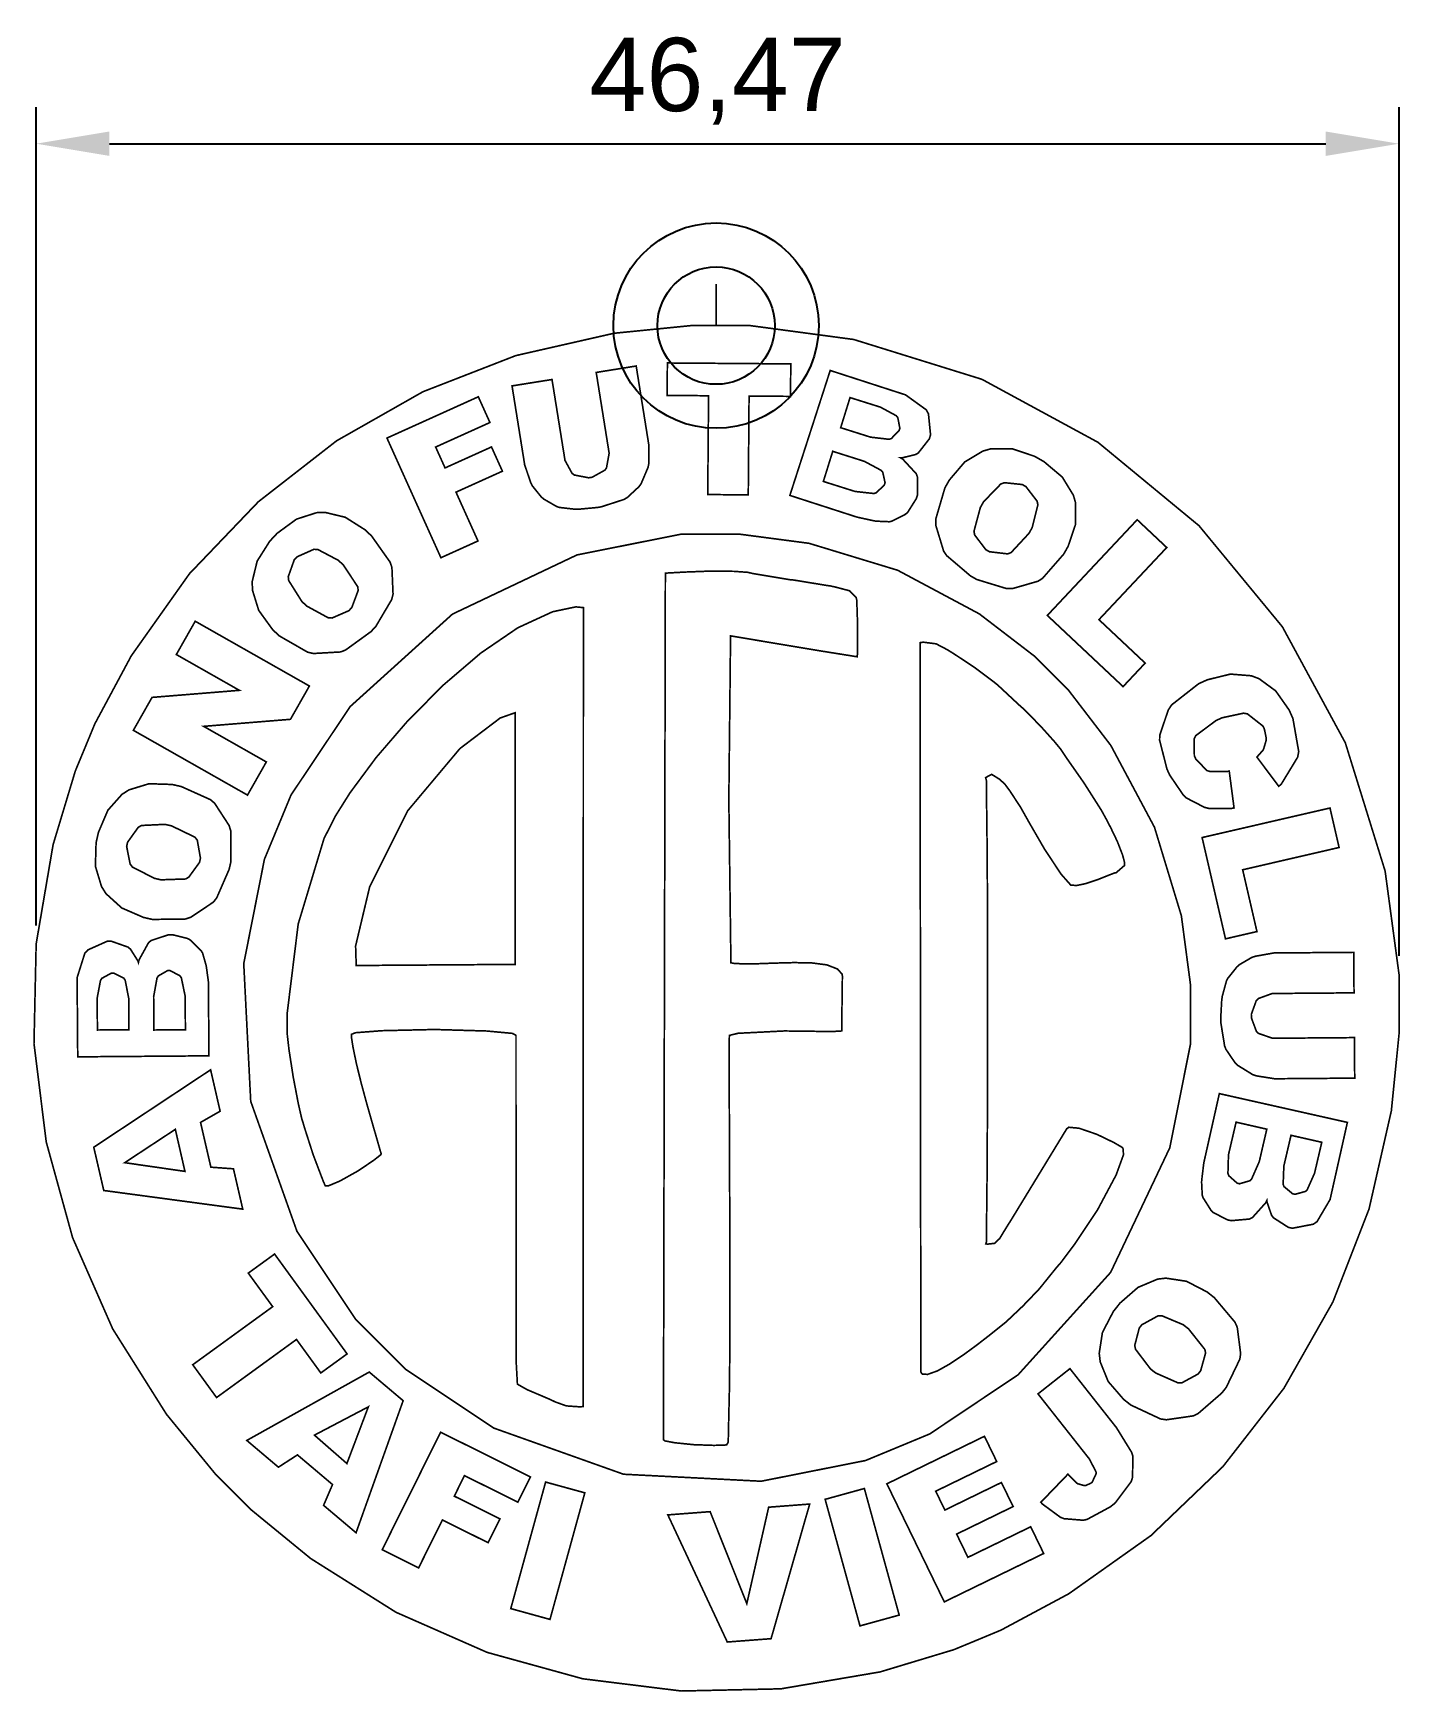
# Model space of a CAD drawing. Header units: millimetres. Extents: x -42 to 148, y -18 to 39.
# Drawn here: x 101.9 to 148.5, y -18 to 38.5 of the extents above; entities outside this region: 1.
import ezdxf

# ---------------------------------------------------------------- set-up
doc = ezdxf.new("R2010")
doc.units = ezdxf.units.MM
doc.styles.get("Standard").update_dxf_attribs({"font": 'arial.ttf'})
doc.dimstyles.new('ISO-25', dxfattribs={"dimtxt": 2.5, "dimasz": 2.5, "dimexe": 1.25, "dimexo": 0.625, "dimtad": 1, "dimtxsty": 'Standard', "dimcen": 2.5, "dimadec": 0, "dimazin": 0, "dimtfac": 1, "dimtmove": 0, "dimatfit": 3, "dimfxl": 1, "dimarcsym": 0})

# ---------------------------------------------------------------- blocks, each defined once
blk = doc.blocks.new('*D4')
at = {"color": 0, "lineweight": -2, "transparency": 16777216}
for p, q in [((102.001, 8.12), (102.001, 36.02)), ((148.471, 7.082), (148.471, 36.02)), ((104.501, 34.77), (145.971, 34.77))]:
    blk.add_line(p, q, dxfattribs=at)
at = {"color": 0, "transparency": 16777216}
for points in [[(104.501, 35.186), (104.501, 34.353), (102.001, 34.77)], [(145.971, 35.186), (145.971, 34.353), (148.471, 34.77)]]:
    blk.add_solid(points, dxfattribs=at)
at = {"layer": 'Defpoints', "color": 0, "transparency": 16777216}
for p in [(148.471, 34.77), (102.001, 7.495), (148.471, 6.457)]:
    blk.add_point(p, dxfattribs=at)
at = {"color": 0, "transparency": 16777216, "insert": (125.236, 36.897), "char_height": 2.5, "attachment_point": 5}
blk.add_mtext('46,47', dxfattribs=at)
blk = doc.blocks.new('*D2')
at = {"color": 0, "lineweight": -2, "transparency": 16777216}
for p, q in [((-42.083, 8.12), (-42.083, 36.02)), ((4.387, 7.082), (4.387, 36.02)), ((-39.583, 34.77), (1.887, 34.77))]:
    blk.add_line(p, q, dxfattribs=at)
at = {"color": 0, "transparency": 16777216}
for points in [[(-39.583, 35.186), (-39.583, 34.353), (-42.083, 34.77)], [(1.887, 35.186), (1.887, 34.353), (4.387, 34.77)]]:
    blk.add_solid(points, dxfattribs=at)
at = {"layer": 'Defpoints', "color": 0, "transparency": 16777216}
for p in [(4.387, 34.77), (-42.083, 7.495), (4.387, 6.457)]:
    blk.add_point(p, dxfattribs=at)
at = {"color": 0, "transparency": 16777216, "insert": (-18.848, 36.897), "char_height": 2.5, "attachment_point": 5}
blk.add_mtext('46,47', dxfattribs=at)

msp = doc.modelspace()

# ---------------------------------------------------------------- linework, layer by layer
at = {"color": 0}
msp.add_lwpolyline([(125.185, 28.568, 0.0562, 0.0562, 0), (125.185, 29.987, 0.0562, 0.0562, 0)], format="xyseb", dxfattribs=at)
for points in [[(125.185, 28.568, 0.0562, 0.0562, 0), (126.358, 28.568, 0.0562, 0.0562, 0), (129.878, 28.096, 0.0562, 0.0562, 0), (134.248, 26.739, 0.0562, 0.0562, 0), (138.203, 24.593, 0.0562, 0.0562, 0), (141.65, 21.749, 0.0562, 0.0562, 0), (144.494, 18.302, 0.0562, 0.0562, 0), (146.64, 14.347, 0.0562, 0.0562, 0), (147.997, 9.977, 0.0562, 0.0562, 0), (148.471, 6.457, 0.0562, 0.0562, 0), (148.471, 5.283, 0.0562, 0.0562, 0), (148.471, 4.413, 0.0562, 0.0562, 0), (148.209, 1.802, 0.0562, 0.0562, 0), (147.448, -1.545, 0.0562, 0.0562, 0), (146.216, -4.712, 0.0562, 0.0562, 0), (144.546, -7.654, 0.0562, 0.0562, 0), (142.467, -10.323, 0.0562, 0.0562, 0), (140.013, -12.674, 0.0562, 0.0562, 0), (137.212, -14.658, 0.0562, 0.0562, 0), (134.899, -15.898, 0.0562, 0.0562, 0), (134.096, -16.232, 0.0562, 0.0562, 0), (133.292, -16.564, 0.0562, 0.0562, 0), (130.78, -17.322, 0.0562, 0.0562, 0), (127.396, -17.899, 0.0562, 0.0562, 0), (123.998, -17.973, 0.0562, 0.0562, 0), (120.641, -17.557, 0.0562, 0.0562, 0), (117.379, -16.657, 0.0562, 0.0562, 0), (114.269, -15.289, 0.0562, 0.0562, 0), (111.364, -13.459, 0.0562, 0.0562, 0), (109.334, -11.798, 0.0562, 0.0562, 0), (108.719, -11.183, 0.0562, 0.0562, 0), (108.104, -10.567, 0.0562, 0.0562, 0), (106.442, -8.537, 0.0562, 0.0562, 0), (104.612, -5.632, 0.0562, 0.0562, 0), (103.244, -2.522, 0.0562, 0.0562, 0), (102.345, 0.74, 0.0562, 0.0562, 0), (101.927, 4.097, 0.0562, 0.0562, 0), (102.001, 7.495, 0.0562, 0.0562, 0), (102.579, 10.879, 0.0562, 0.0562, 0), (103.337, 13.391, 0.0562, 0.0562, 0), (103.671, 14.194, 0.0562, 0.0562, 0), (104.003, 14.998, 0.0562, 0.0562, 0), (105.243, 17.311, 0.0562, 0.0562, 0), (107.227, 20.111, 0.0562, 0.0562, 0), (109.578, 22.566, 0.0562, 0.0562, 0), (112.247, 24.644, 0.0562, 0.0562, 0), (115.189, 26.315, 0.0562, 0.0562, 0), (118.356, 27.547, 0.0562, 0.0562, 0), (121.704, 28.308, 0.0562, 0.0562, 0), (124.314, 28.568, 0.0562, 0.0562, 0), (125.185, 28.568, 0.0562, 0.0562, 0)], [(121.097, 26.973, 0.0562, 0.0562, 0), (122.46, 27.192, 0.0562, 0.0562, 0), (122.882, 24.559, 0.0562, 0.0562, 0), (122.891, 24.494, 0.0562, 0.0562, 0), (122.889, 23.862, 0.0562, 0.0562, 0), (122.878, 23.801, 0.0562, 0.0562, 0), (122.866, 23.74, 0.0562, 0.0562, 0), (122.629, 23.182, 0.0562, 0.0562, 0), (122.593, 23.131, 0.0562, 0.0562, 0), (122.557, 23.081, 0.0562, 0.0562, 0), (122.15, 22.703, 0.0562, 0.0562, 0), (122.105, 22.678, 0.0562, 0.0562, 0), (122.042, 22.642, 0.0562, 0.0562, 0), (121.265, 22.391, 0.0562, 0.0562, 0), (121.173, 22.376, 0.0562, 0.0562, 0), (121.119, 22.368, 0.0562, 0.0562, 0), (120.526, 22.313, 0.0562, 0.0562, 0), (120.462, 22.31, 0.0562, 0.0562, 0), (120.397, 22.307, 0.0562, 0.0562, 0), (119.842, 22.371, 0.0562, 0.0562, 0), (119.796, 22.386, 0.0562, 0.0562, 0), (119.749, 22.402, 0.0562, 0.0562, 0), (119.308, 22.657, 0.0562, 0.0562, 0), (119.267, 22.693, 0.0562, 0.0562, 0), (119.225, 22.728, 0.0562, 0.0562, 0), (118.913, 23.114, 0.0562, 0.0562, 0), (118.895, 23.155, 0.0562, 0.0562, 0), (118.862, 23.223, 0.0562, 0.0562, 0), (118.657, 23.826, 0.0562, 0.0562, 0), (118.649, 23.881, 0.0562, 0.0562, 0), (118.227, 26.514, 0.0562, 0.0562, 0), (119.59, 26.732, 0.0562, 0.0562, 0), (120.023, 24.037, 0.0562, 0.0562, 0), (120.032, 23.977, 0.0562, 0.0562, 0), (120.273, 23.534, 0.0562, 0.0562, 0), (120.312, 23.505, 0.0562, 0.0562, 0), (120.35, 23.476, 0.0562, 0.0562, 0), (120.841, 23.382, 0.0562, 0.0562, 0), (120.9, 23.391, 0.0562, 0.0562, 0), (120.959, 23.401, 0.0562, 0.0562, 0), (121.391, 23.641, 0.0562, 0.0562, 0), (121.42, 23.678, 0.0562, 0.0562, 0), (121.447, 23.718, 0.0562, 0.0562, 0), (121.538, 24.217, 0.0562, 0.0562, 0), (121.529, 24.278, 0.0562, 0.0562, 0), (121.097, 26.973, 0.0562, 0.0562, 0)], [(123.524, 27.296, 0.0562, 0.0562, 0), (127.731, 27.264, 0.0562, 0.0562, 0), (127.722, 26.157, 0.0562, 0.0562, 0), (126.309, 26.167, 0.0562, 0.0562, 0), (126.282, 22.8, 0.0562, 0.0562, 0), (124.9, 22.81, 0.0562, 0.0562, 0), (124.928, 26.178, 0.0562, 0.0562, 0), (123.515, 26.191, 0.0562, 0.0562, 0), (123.524, 27.296, 0.0562, 0.0562, 0)], [(129.076, 27.04, 0.0562, 0.0562, 0), (131.541, 26.242, 0.0562, 0.0562, 0), (131.643, 26.21, 0.0562, 0.0562, 0), (132.348, 25.701, 0.0562, 0.0562, 0), (132.387, 25.632, 0.0562, 0.0562, 0), (132.425, 25.564, 0.0562, 0.0562, 0), (132.497, 24.845, 0.0562, 0.0562, 0), (132.474, 24.769, 0.0562, 0.0562, 0), (132.454, 24.707, 0.0562, 0.0562, 0), (132.082, 24.231, 0.0562, 0.0562, 0), (132.029, 24.198, 0.0562, 0.0562, 0), (131.992, 24.176, 0.0562, 0.0562, 0), (131.533, 24.063, 0.0562, 0.0562, 0), (131.477, 24.061, 0.0562, 0.0562, 0), (131.548, 24.019, 0.0562, 0.0562, 0), (132.009, 23.521, 0.0562, 0.0562, 0), (132.031, 23.464, 0.0562, 0.0562, 0), (132.051, 23.409, 0.0562, 0.0562, 0), (132.049, 22.788, 0.0562, 0.0562, 0), (132.028, 22.72, 0.0562, 0.0562, 0), (132.009, 22.666, 0.0562, 0.0562, 0), (131.721, 22.21, 0.0562, 0.0562, 0), (131.682, 22.173, 0.0562, 0.0562, 0), (131.641, 22.138, 0.0562, 0.0562, 0), (131.178, 21.903, 0.0562, 0.0562, 0), (131.126, 21.891, 0.0562, 0.0562, 0), (131.092, 21.884, 0.0562, 0.0562, 0), (130.638, 21.903, 0.0562, 0.0562, 0), (130.581, 21.914, 0.0562, 0.0562, 0), (130.503, 21.929, 0.0562, 0.0562, 0), (129.995, 22.04, 0.0562, 0.0562, 0), (129.972, 22.047, 0.0562, 0.0562, 0), (127.7, 22.781, 0.0562, 0.0562, 0), (129.076, 27.04, 0.0562, 0.0562, 0)], [(113.962, 24.736, 0.0562, 0.0562, 0), (117.077, 26.143, 0.0562, 0.0562, 0), (117.473, 25.266, 0.0562, 0.0562, 0), (115.622, 24.43, 0.0562, 0.0562, 0), (115.943, 23.718, 0.0562, 0.0562, 0), (117.526, 24.433, 0.0562, 0.0562, 0), (117.899, 23.607, 0.0562, 0.0562, 0), (116.316, 22.892, 0.0562, 0.0562, 0), (117.066, 21.228, 0.0562, 0.0562, 0), (115.802, 20.657, 0.0562, 0.0562, 0), (113.962, 24.736, 0.0562, 0.0562, 0)], [(129.433, 25.089, 0.0562, 0.0562, 0), (130.373, 24.792, 0.0562, 0.0562, 0), (130.457, 24.766, 0.0562, 0.0562, 0), (131.079, 24.694, 0.0562, 0.0562, 0), (131.119, 24.706, 0.0562, 0.0562, 0), (131.158, 24.718, 0.0562, 0.0562, 0), (131.424, 24.99, 0.0562, 0.0562, 0), (131.438, 25.032, 0.0562, 0.0562, 0), (131.45, 25.072, 0.0562, 0.0562, 0), (131.381, 25.432, 0.0562, 0.0562, 0), (131.355, 25.464, 0.0562, 0.0562, 0), (131.328, 25.498, 0.0562, 0.0562, 0), (130.79, 25.789, 0.0562, 0.0562, 0), (130.708, 25.815, 0.0562, 0.0562, 0), (129.752, 26.116, 0.0562, 0.0562, 0), (129.433, 25.089, 0.0562, 0.0562, 0)], [(128.842, 23.257, 0.0562, 0.0562, 0), (129.844, 22.941, 0.0562, 0.0562, 0), (129.928, 22.915, 0.0562, 0.0562, 0), (130.563, 22.846, 0.0562, 0.0562, 0), (130.606, 22.858, 0.0562, 0.0562, 0), (130.648, 22.872, 0.0562, 0.0562, 0), (130.921, 23.137, 0.0562, 0.0562, 0), (130.935, 23.177, 0.0562, 0.0562, 0), (130.946, 23.215, 0.0562, 0.0562, 0), (130.868, 23.57, 0.0562, 0.0562, 0), (130.841, 23.603, 0.0562, 0.0562, 0), (130.813, 23.636, 0.0562, 0.0562, 0), (130.246, 23.94, 0.0562, 0.0562, 0), (130.16, 23.968, 0.0562, 0.0562, 0), (129.162, 24.284, 0.0562, 0.0562, 0), (128.842, 23.257, 0.0562, 0.0562, 0)], [(133.05, 23.15, 0.0562, 0.0562, 0), (133.14, 23.308, 0.0562, 0.0562, 0), (133.664, 23.923, 0.0562, 0.0562, 0), (134.283, 24.294, 0.0562, 0.0562, 0), (134.423, 24.332, 0.0562, 0.0562, 0), (134.562, 24.372, 0.0562, 0.0562, 0), (135.284, 24.37, 0.0562, 0.0562, 0), (136.045, 24.114, 0.0562, 0.0562, 0), (136.204, 24.023, 0.0562, 0.0562, 0), (136.365, 23.932, 0.0562, 0.0562, 0), (136.989, 23.406, 0.0562, 0.0562, 0), (137.366, 22.79, 0.0562, 0.0562, 0), (137.406, 22.653, 0.0562, 0.0562, 0), (137.444, 22.518, 0.0562, 0.0562, 0), (137.444, 21.804, 0.0562, 0.0562, 0), (137.19, 21.051, 0.0562, 0.0562, 0), (137.102, 20.894, 0.0562, 0.0562, 0), (137.037, 20.78, 0.0562, 0.0562, 0), (136.318, 19.957, 0.0562, 0.0562, 0), (136.239, 19.905, 0.0562, 0.0562, 0), (136.159, 19.855, 0.0562, 0.0562, 0), (135.284, 19.603, 0.0562, 0.0562, 0), (135.189, 19.603, 0.0562, 0.0562, 0), (135.093, 19.604, 0.0562, 0.0562, 0), (134.076, 19.914, 0.0562, 0.0562, 0), (133.969, 19.975, 0.0562, 0.0562, 0), (133.859, 20.037, 0.0562, 0.0562, 0), (133.049, 20.727, 0.0562, 0.0562, 0), (132.998, 20.802, 0.0562, 0.0562, 0), (132.945, 20.878, 0.0562, 0.0562, 0), (132.676, 21.762, 0.0562, 0.0562, 0), (132.675, 21.863, 0.0562, 0.0562, 0), (132.672, 21.964, 0.0562, 0.0562, 0), (132.986, 23.037, 0.0562, 0.0562, 0), (133.05, 23.15, 0.0562, 0.0562, 0)], [(134.251, 22.466, 0.0562, 0.0562, 0), (134.195, 22.368, 0.0562, 0.0562, 0), (133.978, 21.559, 0.0562, 0.0562, 0), (133.99, 21.495, 0.0562, 0.0562, 0), (134.003, 21.431, 0.0562, 0.0562, 0), (134.379, 20.935, 0.0562, 0.0562, 0), (134.442, 20.898, 0.0562, 0.0562, 0), (134.506, 20.861, 0.0562, 0.0562, 0), (135.126, 20.788, 0.0562, 0.0562, 0), (135.186, 20.81, 0.0562, 0.0562, 0), (135.244, 20.833, 0.0562, 0.0562, 0), (135.85, 21.485, 0.0562, 0.0562, 0), (135.912, 21.594, 0.0562, 0.0562, 0), (135.964, 21.686, 0.0562, 0.0562, 0), (136.157, 22.459, 0.0562, 0.0562, 0), (136.144, 22.522, 0.0562, 0.0562, 0), (136.131, 22.585, 0.0562, 0.0562, 0), (135.748, 23.082, 0.0562, 0.0562, 0), (135.686, 23.117, 0.0562, 0.0562, 0), (135.625, 23.152, 0.0562, 0.0562, 0), (135.016, 23.215, 0.0562, 0.0562, 0), (134.955, 23.192, 0.0562, 0.0562, 0), (134.892, 23.17, 0.0562, 0.0562, 0), (134.306, 22.565, 0.0562, 0.0562, 0), (134.251, 22.466, 0.0562, 0.0562, 0)], [(110.195, 18.082, 0.0562, 0.0562, 0), (110.062, 18.209, 0.0562, 0.0562, 0), (109.59, 18.861, 0.0562, 0.0562, 0), (109.376, 19.551, 0.0562, 0.0562, 0), (109.372, 19.695, 0.0562, 0.0562, 0), (109.366, 19.84, 0.0562, 0.0562, 0), (109.537, 20.543, 0.0562, 0.0562, 0), (109.966, 21.221, 0.0562, 0.0562, 0), (110.09, 21.352, 0.0562, 0.0562, 0), (110.218, 21.49, 0.0562, 0.0562, 0), (110.877, 21.972, 0.0562, 0.0562, 0), (111.565, 22.193, 0.0562, 0.0562, 0), (111.707, 22.198, 0.0562, 0.0562, 0), (111.848, 22.203, 0.0562, 0.0562, 0), (112.541, 22.036, 0.0562, 0.0562, 0), (113.213, 21.61, 0.0562, 0.0562, 0), (113.344, 21.487, 0.0562, 0.0562, 0), (113.439, 21.397, 0.0562, 0.0562, 0), (114.07, 20.505, 0.0562, 0.0562, 0), (114.101, 20.415, 0.0562, 0.0562, 0), (114.131, 20.326, 0.0562, 0.0562, 0), (114.17, 19.417, 0.0562, 0.0562, 0), (114.147, 19.324, 0.0562, 0.0562, 0), (114.124, 19.231, 0.0562, 0.0562, 0), (113.583, 18.316, 0.0562, 0.0562, 0), (113.499, 18.225, 0.0562, 0.0562, 0), (113.412, 18.134, 0.0562, 0.0562, 0), (112.551, 17.511, 0.0562, 0.0562, 0), (112.465, 17.477, 0.0562, 0.0562, 0), (112.379, 17.445, 0.0562, 0.0562, 0), (111.455, 17.392, 0.0562, 0.0562, 0), (111.357, 17.414, 0.0562, 0.0562, 0), (111.258, 17.437, 0.0562, 0.0562, 0), (110.29, 17.993, 0.0562, 0.0562, 0), (110.195, 18.082, 0.0562, 0.0562, 0)], [(125.185, 21.461, 0.0562, 0.0562, 0), (125.977, 21.461, 0.0562, 0.0562, 0), (128.355, 21.148, 0.0562, 0.0562, 0), (131.375, 20.23, 0.0562, 0.0562, 0), (134.16, 18.743, 0.0562, 0.0562, 0), (136.063, 17.284, 0.0562, 0.0562, 0), (136.624, 16.722, 0.0562, 0.0562, 0), (137.185, 16.162, 0.0562, 0.0562, 0), (138.644, 14.259, 0.0562, 0.0562, 0), (140.131, 11.474, 0.0562, 0.0562, 0), (141.049, 8.454, 0.0562, 0.0562, 0), (141.364, 6.076, 0.0562, 0.0562, 0), (141.364, 5.283, 0.0562, 0.0562, 0), (141.364, 4.097, 0.0562, 0.0562, 0), (140.653, 0.54, 0.0562, 0.0562, 0), (138.636, -3.706, 0.0562, 0.0562, 0), (135.485, -7.192, 0.0562, 0.0562, 0), (132.47, -9.21, 0.0562, 0.0562, 0), (131.375, -9.664, 0.0562, 0.0562, 0), (130.28, -10.117, 0.0562, 0.0562, 0), (126.721, -10.823, 0.0562, 0.0562, 0), (122.028, -10.584, 0.0562, 0.0562, 0), (117.6, -9.009, 0.0562, 0.0562, 0), (114.583, -6.996, 0.0562, 0.0562, 0), (113.745, -6.158, 0.0562, 0.0562, 0), (112.905, -5.318, 0.0562, 0.0562, 0), (110.892, -2.301, 0.0562, 0.0562, 0), (109.317, 2.126, 0.0562, 0.0562, 0), (109.079, 6.819, 0.0562, 0.0562, 0), (109.784, 10.378, 0.0562, 0.0562, 0), (110.238, 11.473, 0.0562, 0.0562, 0), (110.691, 12.569, 0.0562, 0.0562, 0), (112.709, 15.584, 0.0562, 0.0562, 0), (116.195, 18.735, 0.0562, 0.0562, 0), (120.441, 20.752, 0.0562, 0.0562, 0), (123.998, 21.461, 0.0562, 0.0562, 0), (125.185, 21.461, 0.0562, 0.0562, 0)], [(139.543, 21.952, 0.0562, 0.0562, 0), (140.55, 21.005, 0.0562, 0.0562, 0), (138.239, 18.546, 0.0562, 0.0562, 0), (139.815, 17.065, 0.0562, 0.0562, 0), (139.062, 16.264, 0.0562, 0.0562, 0), (136.479, 18.69, 0.0562, 0.0562, 0), (139.543, 21.952, 0.0562, 0.0562, 0)], [(111.144, 19.087, 0.0562, 0.0562, 0), (111.226, 19.01, 0.0562, 0.0562, 0), (111.961, 18.609, 0.0562, 0.0562, 0), (112.026, 18.605, 0.0562, 0.0562, 0), (112.09, 18.602, 0.0562, 0.0562, 0), (112.662, 18.851, 0.0562, 0.0562, 0), (112.712, 18.903, 0.0562, 0.0562, 0), (112.763, 18.957, 0.0562, 0.0562, 0), (112.981, 19.542, 0.0562, 0.0562, 0), (112.974, 19.604, 0.0562, 0.0562, 0), (112.966, 19.668, 0.0562, 0.0562, 0), (112.474, 20.41, 0.0562, 0.0562, 0), (112.383, 20.495, 0.0562, 0.0562, 0), (112.305, 20.568, 0.0562, 0.0562, 0), (111.6, 20.94, 0.0562, 0.0562, 0), (111.536, 20.942, 0.0562, 0.0562, 0), (111.471, 20.944, 0.0562, 0.0562, 0), (110.899, 20.689, 0.0562, 0.0562, 0), (110.85, 20.636, 0.0562, 0.0562, 0), (110.801, 20.586, 0.0562, 0.0562, 0), (110.596, 20.008, 0.0562, 0.0562, 0), (110.605, 19.943, 0.0562, 0.0562, 0), (110.611, 19.88, 0.0562, 0.0562, 0), (111.06, 19.166, 0.0562, 0.0562, 0), (111.144, 19.087, 0.0562, 0.0562, 0)], [(123.455, 20.131, 0.0562, 0.0562, 0), (123.389, -9.409, 0.0562, 0.0562, 0), (123.446, -9.449, 0.0562, 0.0562, 0), (123.774, -9.511, 0.0562, 0.0562, 0), (124.427, -9.577, 0.0562, 0.0562, 0), (125.1, -9.6, 0.0562, 0.0562, 0), (125.463, -9.594, 0.0562, 0.0562, 0), (125.549, -9.579, 0.0562, 0.0562, 0), (125.599, -9.482, 0.0562, 0.0562, 0), (125.61, -8.936, 0.0562, 0.0562, 0), (125.644, -7.467, 0.0562, 0.0562, 0), (125.656, -5.427, 0.0562, 0.0562, 0), (125.656, -3.072, 0.0562, 0.0562, 0), (125.646, -0.659, 0.0562, 0.0562, 0), (125.637, 1.557, 0.0562, 0.0562, 0), (125.631, 3.32, 0.0562, 0.0562, 0), (125.631, 4.111, 0.0562, 0.0562, 0), (125.638, 4.374, 0.0562, 0.0562, 0), (125.93, 4.446, 0.0562, 0.0562, 0), (127.514, 4.526, 0.0562, 0.0562, 0), (129.15, 4.506, 0.0562, 0.0562, 0), (129.467, 4.526, 0.0562, 0.0562, 0), (129.491, 6.396, 0.0562, 0.0562, 0), (129.481, 6.461, 0.0562, 0.0562, 0), (129.326, 6.637, 0.0562, 0.0562, 0), (128.961, 6.779, 0.0562, 0.0562, 0), (128.451, 6.844, 0.0562, 0.0562, 0), (127.852, 6.856, 0.0562, 0.0562, 0), (127.221, 6.84, 0.0562, 0.0562, 0), (126.612, 6.818, 0.0562, 0.0562, 0), (126.083, 6.814, 0.0562, 0.0562, 0), (125.785, 6.83, 0.0562, 0.0562, 0), (125.69, 6.851, 0.0562, 0.0562, 0), (125.619, 12.403, 0.0562, 0.0562, 0), (125.678, 17.993, 0.0562, 0.0562, 0), (128.678, 17.491, 0.0562, 0.0562, 0), (129.996, 17.281, 0.0562, 0.0562, 0), (130.003, 17.369, 0.0562, 0.0562, 0), (130.007, 18.325, 0.0562, 0.0562, 0), (130.008, 18.415, 0.0562, 0.0562, 0), (129.981, 19.218, 0.0562, 0.0562, 0), (129.959, 19.3, 0.0562, 0.0562, 0), (129.738, 19.53, 0.0562, 0.0562, 0), (129.239, 19.661, 0.0562, 0.0562, 0), (129.079, 19.695, 0.0562, 0.0562, 0), (128.971, 19.71, 0.0562, 0.0562, 0), (127.803, 19.901, 0.0562, 0.0562, 0), (127.701, 19.908, 0.0562, 0.0562, 0), (126.422, 20.121, 0.0562, 0.0562, 0), (126.269, 20.159, 0.0562, 0.0562, 0), (125.791, 20.193, 0.0562, 0.0562, 0), (124.96, 20.2, 0.0562, 0.0562, 0), (124.118, 20.168, 0.0562, 0.0562, 0), (123.62, 20.141, 0.0562, 0.0562, 0), (123.455, 20.131, 0.0562, 0.0562, 0)], [(120.654, -8.278, 0.0562, 0.0562, 0), (120.659, 18.956, 0.0562, 0.0562, 0), (120.403, 18.982, 0.0562, 0.0562, 0), (119.612, 18.816, 0.0562, 0.0562, 0), (118.424, 18.269, 0.0562, 0.0562, 0), (117.161, 17.407, 0.0562, 0.0562, 0), (115.891, 16.322, 0.0562, 0.0562, 0), (114.679, 15.105, 0.0562, 0.0562, 0), (113.594, 13.847, 0.0562, 0.0562, 0), (112.7, 12.64, 0.0562, 0.0562, 0), (112.204, 11.851, 0.0562, 0.0562, 0), (112.065, 11.575, 0.0562, 0.0562, 0), (111.816, 11.085, 0.0562, 0.0562, 0), (110.936, 8.173, 0.0562, 0.0562, 0), (110.558, 5.113, 0.0562, 0.0562, 0), (110.563, 4.55, 0.0562, 0.0562, 0), (110.563, 4.401, 0.0562, 0.0562, 0), (110.622, 3.886, 0.0562, 0.0562, 0), (110.765, 2.961, 0.0562, 0.0562, 0), (110.941, 2.042, 0.0562, 0.0562, 0), (111.056, 1.538, 0.0562, 0.0562, 0), (111.102, 1.398, 0.0562, 0.0562, 0), (111.151, 1.226, 0.0562, 0.0562, 0), (111.448, 0.302, 0.0562, 0.0562, 0), (111.789, -0.594, 0.0562, 0.0562, 0), (111.859, -0.753, 0.0562, 0.0562, 0), (111.977, -0.749, 0.0562, 0.0562, 0), (112.353, -0.592, 0.0562, 0.0562, 0), (112.978, -0.243, 0.0562, 0.0562, 0), (113.519, 0.123, 0.0562, 0.0562, 0), (113.754, 0.309, 0.0562, 0.0562, 0), (113.761, 0.333, 0.0562, 0.0562, 0), (113.763, 0.347, 0.0562, 0.0562, 0), (113.721, 0.487, 0.0562, 0.0562, 0), (113.613, 0.865, 0.0562, 0.0562, 0), (113.456, 1.408, 0.0562, 0.0562, 0), (113.272, 2.053, 0.0562, 0.0562, 0), (113.087, 2.737, 0.0562, 0.0562, 0), (112.923, 3.4, 0.0562, 0.0562, 0), (112.803, 3.979, 0.0562, 0.0562, 0), (112.753, 4.303, 0.0562, 0.0562, 0), (112.75, 4.41, 0.0562, 0.0562, 0), (112.89, 4.466, 0.0562, 0.0562, 0), (113.797, 4.535, 0.0562, 0.0562, 0), (115.589, 4.576, 0.0562, 0.0562, 0), (117.363, 4.524, 0.0562, 0.0562, 0), (118.242, 4.443, 0.0562, 0.0562, 0), (118.362, 4.375, 0.0562, 0.0562, 0), (118.364, -6.682, 0.0562, 0.0562, 0), (118.41, -7.514, 0.0562, 0.0562, 0), (118.705, -7.68, 0.0562, 0.0562, 0), (118.772, -7.714, 0.0562, 0.0562, 0), (119.522, -8.033, 0.0562, 0.0562, 0), (119.605, -8.073, 0.0562, 0.0562, 0), (119.696, -8.118, 0.0562, 0.0562, 0), (120.08, -8.255, 0.0562, 0.0562, 0), (120.529, -8.286, 0.0562, 0.0562, 0), (120.654, -8.278, 0.0562, 0.0562, 0)], [(105.315, 14.774, 0.0562, 0.0562, 0), (105.952, 15.896, 0.0562, 0.0562, 0), (108.93, 16.137, 0.0562, 0.0562, 0), (106.78, 17.357, 0.0562, 0.0562, 0), (107.424, 18.492, 0.0562, 0.0562, 0), (111.317, 16.284, 0.0562, 0.0562, 0), (110.672, 15.149, 0.0562, 0.0562, 0), (107.712, 14.909, 0.0562, 0.0562, 0), (109.849, 13.696, 0.0562, 0.0562, 0), (109.207, 12.566, 0.0562, 0.0562, 0), (105.315, 14.774, 0.0562, 0.0562, 0)], [(132.139, 17.761, 0.0562, 0.0562, 0), (132.165, -7.087, 0.0562, 0.0562, 0), (132.191, -7.139, 0.0562, 0.0562, 0), (132.218, -7.17, 0.0562, 0.0562, 0), (132.396, -7.181, 0.0562, 0.0562, 0), (132.732, -7.061, 0.0562, 0.0562, 0), (133.156, -6.823, 0.0562, 0.0562, 0), (133.624, -6.511, 0.0562, 0.0562, 0), (134.091, -6.168, 0.0562, 0.0562, 0), (134.515, -5.839, 0.0562, 0.0562, 0), (134.853, -5.569, 0.0562, 0.0562, 0), (135.009, -5.443, 0.0562, 0.0562, 0), (135.062, -5.402, 0.0562, 0.0562, 0), (135.684, -4.814, 0.0562, 0.0562, 0), (135.735, -4.753, 0.0562, 0.0562, 0), (135.952, -4.531, 0.0562, 0.0562, 0), (136.181, -4.292, 0.0562, 0.0562, 0), (136.239, -4.224, 0.0562, 0.0562, 0), (136.789, -3.542, 0.0562, 0.0562, 0), (136.947, -3.362, 0.0562, 0.0562, 0), (137.422, -2.728, 0.0562, 0.0562, 0), (138.191, -1.572, 0.0562, 0.0562, 0), (138.826, -0.381, 0.0562, 0.0562, 0), (139.077, 0.31, 0.0562, 0.0562, 0), (139.058, 0.531, 0.0562, 0.0562, 0), (139.021, 0.564, 0.0562, 0.0562, 0), (138.745, 0.724, 0.0562, 0.0562, 0), (138.171, 1.001, 0.0562, 0.0562, 0), (137.562, 1.21, 0.0562, 0.0562, 0), (137.212, 1.243, 0.0562, 0.0562, 0), (137.141, 1.192, 0.0562, 0.0562, 0), (135.207, -1.978, 0.0562, 0.0562, 0), (135.173, -2.027, 0.0562, 0.0562, 0), (134.921, -2.437, 0.0562, 0.0562, 0), (134.894, -2.484, 0.0562, 0.0562, 0), (134.855, -2.548, 0.0562, 0.0562, 0), (134.685, -2.713, 0.0562, 0.0562, 0), (134.453, -2.739, 0.0562, 0.0562, 0), (134.382, -2.735, 0.0562, 0.0562, 0), (134.401, -2.666, 0.0562, 0.0562, 0), (134.407, -1.989, 0.0562, 0.0562, 0), (134.427, -0.192, 0.0562, 0.0562, 0), (134.439, 2.311, 0.0562, 0.0562, 0), (134.444, 5.167, 0.0562, 0.0562, 0), (134.441, 8.029, 0.0562, 0.0562, 0), (134.429, 10.549, 0.0562, 0.0562, 0), (134.407, 12.376, 0.0562, 0.0562, 0), (134.4, 13.064, 0.0562, 0.0562, 0), (134.376, 13.163, 0.0562, 0.0562, 0), (134.579, 13.272, 0.0562, 0.0562, 0), (134.647, 13.233, 0.0562, 0.0562, 0), (134.848, 13.106, 0.0562, 0.0562, 0), (135.03, 12.941, 0.0562, 0.0562, 0), (135.214, 12.691, 0.0562, 0.0562, 0), (135.419, 12.376, 0.0562, 0.0562, 0), (135.488, 12.27, 0.0562, 0.0562, 0), (135.565, 12.154, 0.0562, 0.0562, 0), (135.853, 11.642, 0.0562, 0.0562, 0), (136.39, 10.714, 0.0562, 0.0562, 0), (136.951, 9.868, 0.0562, 0.0562, 0), (137.281, 9.495, 0.0562, 0.0562, 0), (137.391, 9.49, 0.0562, 0.0562, 0), (137.487, 9.486, 0.0562, 0.0562, 0), (137.78, 9.547, 0.0562, 0.0562, 0), (138.214, 9.692, 0.0562, 0.0562, 0), (138.595, 9.844, 0.0562, 0.0562, 0), (138.784, 9.916, 0.0562, 0.0562, 0), (138.824, 9.919, 0.0562, 0.0562, 0), (139.112, 10.168, 0.0562, 0.0562, 0), (139.116, 10.255, 0.0562, 0.0562, 0), (139.046, 10.521, 0.0562, 0.0562, 0), (138.868, 10.981, 0.0562, 0.0562, 0), (138.648, 11.44, 0.0562, 0.0562, 0), (138.508, 11.709, 0.0562, 0.0562, 0), (138.461, 11.796, 0.0562, 0.0562, 0), (138.323, 12.047, 0.0562, 0.0562, 0), (137.726, 12.985, 0.0562, 0.0562, 0), (137.132, 13.834, 0.0562, 0.0562, 0), (136.996, 14.039, 0.0562, 0.0562, 0), (136.939, 14.125, 0.0562, 0.0562, 0), (136.726, 14.384, 0.0562, 0.0562, 0), (136.326, 14.83, 0.0562, 0.0562, 0), (135.904, 15.271, 0.0562, 0.0562, 0), (135.653, 15.518, 0.0562, 0.0562, 0), (135.566, 15.593, 0.0562, 0.0562, 0), (135.495, 15.657, 0.0562, 0.0562, 0), (134.863, 16.247, 0.0562, 0.0562, 0), (134.796, 16.31, 0.0562, 0.0562, 0), (134.648, 16.429, 0.0562, 0.0562, 0), (133.993, 16.919, 0.0562, 0.0562, 0), (133.314, 17.369, 0.0562, 0.0562, 0), (133.155, 17.468, 0.0562, 0.0562, 0), (133.068, 17.522, 0.0562, 0.0562, 0), (132.686, 17.722, 0.0562, 0.0562, 0), (132.252, 17.778, 0.0562, 0.0562, 0), (132.139, 17.761, 0.0562, 0.0562, 0)], [(142.681, 13.384, 0.0562, 0.0562, 0), (142.846, 12.128, 0.0562, 0.0562, 0), (142.759, 12.112, 0.0562, 0.0562, 0), (141.981, 12.113, 0.0562, 0.0562, 0), (141.912, 12.13, 0.0562, 0.0562, 0), (141.841, 12.147, 0.0562, 0.0562, 0), (141.226, 12.465, 0.0562, 0.0562, 0), (141.174, 12.512, 0.0562, 0.0562, 0), (141.121, 12.559, 0.0562, 0.0562, 0), (140.649, 13.252, 0.0562, 0.0562, 0), (140.608, 13.343, 0.0562, 0.0562, 0), (140.558, 13.455, 0.0562, 0.0562, 0), (140.308, 14.434, 0.0562, 0.0562, 0), (140.31, 14.518, 0.0562, 0.0562, 0), (140.31, 14.603, 0.0562, 0.0562, 0), (140.603, 15.466, 0.0562, 0.0562, 0), (140.661, 15.553, 0.0562, 0.0562, 0), (140.718, 15.641, 0.0562, 0.0562, 0), (141.641, 16.364, 0.0562, 0.0562, 0), (141.768, 16.421, 0.0562, 0.0562, 0), (141.936, 16.497, 0.0562, 0.0562, 0), (142.723, 16.69, 0.0562, 0.0562, 0), (143.435, 16.633, 0.0562, 0.0562, 0), (143.566, 16.584, 0.0562, 0.0562, 0), (143.696, 16.535, 0.0562, 0.0562, 0), (144.266, 16.117, 0.0562, 0.0562, 0), (144.722, 15.469, 0.0562, 0.0562, 0), (144.796, 15.305, 0.0562, 0.0562, 0), (144.853, 15.177, 0.0562, 0.0562, 0), (145.051, 14.049, 0.0562, 0.0562, 0), (145.032, 13.951, 0.0562, 0.0562, 0), (145.013, 13.855, 0.0562, 0.0562, 0), (144.462, 12.949, 0.0562, 0.0562, 0), (144.371, 12.865, 0.0562, 0.0562, 0), (143.623, 13.864, 0.0562, 0.0562, 0), (143.649, 13.889, 0.0562, 0.0562, 0), (143.829, 14.092, 0.0562, 0.0562, 0), (143.839, 14.108, 0.0562, 0.0562, 0), (143.854, 14.138, 0.0562, 0.0562, 0), (143.942, 14.436, 0.0562, 0.0562, 0), (143.943, 14.468, 0.0562, 0.0562, 0), (143.945, 14.5, 0.0562, 0.0562, 0), (143.88, 14.814, 0.0562, 0.0562, 0), (143.866, 14.845, 0.0562, 0.0562, 0), (143.833, 14.917, 0.0562, 0.0562, 0), (143.299, 15.336, 0.0562, 0.0562, 0), (143.226, 15.348, 0.0562, 0.0562, 0), (143.17, 15.358, 0.0562, 0.0562, 0), (142.437, 15.201, 0.0562, 0.0562, 0), (142.346, 15.159, 0.0562, 0.0562, 0), (142.232, 15.109, 0.0562, 0.0562, 0), (141.536, 14.589, 0.0562, 0.0562, 0), (141.51, 14.534, 0.0562, 0.0562, 0), (141.483, 14.481, 0.0562, 0.0562, 0), (141.492, 13.905, 0.0562, 0.0562, 0), (141.521, 13.842, 0.0562, 0.0562, 0), (141.548, 13.783, 0.0562, 0.0562, 0), (141.922, 13.403, 0.0562, 0.0562, 0), (141.971, 13.387, 0.0562, 0.0562, 0), (142.019, 13.372, 0.0562, 0.0562, 0), (142.61, 13.369, 0.0562, 0.0562, 0), (142.681, 13.384, 0.0562, 0.0562, 0)], [(118.337, 15.375, 0.0562, 0.0562, 0), (118.337, 6.795, 0.0562, 0.0562, 0), (112.914, 6.757, 0.0562, 0.0562, 0), (112.893, 7.423, 0.0562, 0.0562, 0), (113.373, 9.439, 0.0562, 0.0562, 0), (114.674, 12.037, 0.0562, 0.0562, 0), (116.45, 14.152, 0.0562, 0.0562, 0), (117.822, 15.193, 0.0562, 0.0562, 0), (118.337, 15.375, 0.0562, 0.0562, 0)], [(105.838, 8.356, 0.0562, 0.0562, 0), (105.659, 8.397, 0.0562, 0.0562, 0), (104.92, 8.718, 0.0562, 0.0562, 0), (104.383, 9.204, 0.0562, 0.0562, 0), (104.307, 9.325, 0.0562, 0.0562, 0), (104.23, 9.447, 0.0562, 0.0562, 0), (104.021, 10.138, 0.0562, 0.0562, 0), (104.044, 10.941, 0.0562, 0.0562, 0), (104.084, 11.118, 0.0562, 0.0562, 0), (104.125, 11.299, 0.0562, 0.0562, 0), (104.447, 12.051, 0.0562, 0.0562, 0), (104.927, 12.591, 0.0562, 0.0562, 0), (105.046, 12.667, 0.0562, 0.0562, 0), (105.166, 12.744, 0.0562, 0.0562, 0), (105.848, 12.953, 0.0562, 0.0562, 0), (106.641, 12.928, 0.0562, 0.0562, 0), (106.818, 12.887, 0.0562, 0.0562, 0), (106.945, 12.859, 0.0562, 0.0562, 0), (107.942, 12.411, 0.0562, 0.0562, 0), (108.014, 12.349, 0.0562, 0.0562, 0), (108.086, 12.288, 0.0562, 0.0562, 0), (108.582, 11.526, 0.0562, 0.0562, 0), (108.609, 11.434, 0.0562, 0.0562, 0), (108.637, 11.343, 0.0562, 0.0562, 0), (108.637, 10.28, 0.0562, 0.0562, 0), (108.609, 10.157, 0.0562, 0.0562, 0), (108.581, 10.035, 0.0562, 0.0562, 0), (108.156, 9.06, 0.0562, 0.0562, 0), (108.099, 8.988, 0.0562, 0.0562, 0), (108.041, 8.916, 0.0562, 0.0562, 0), (107.275, 8.402, 0.0562, 0.0562, 0), (107.179, 8.371, 0.0562, 0.0562, 0), (107.082, 8.34, 0.0562, 0.0562, 0), (105.966, 8.328, 0.0562, 0.0562, 0), (105.838, 8.356, 0.0562, 0.0562, 0)], [(146.117, 12.125, 0.0562, 0.0562, 0), (146.428, 10.78, 0.0562, 0.0562, 0), (143.14, 10.02, 0.0562, 0.0562, 0), (143.626, 7.914, 0.0562, 0.0562, 0), (142.554, 7.666, 0.0562, 0.0562, 0), (141.757, 11.119, 0.0562, 0.0562, 0), (146.117, 12.125, 0.0562, 0.0562, 0)], [(106.144, 9.703, 0.0562, 0.0562, 0), (106.254, 9.678, 0.0562, 0.0562, 0), (107.09, 9.706, 0.0562, 0.0562, 0), (107.147, 9.735, 0.0562, 0.0562, 0), (107.204, 9.767, 0.0562, 0.0562, 0), (107.57, 10.271, 0.0562, 0.0562, 0), (107.587, 10.342, 0.0562, 0.0562, 0), (107.603, 10.415, 0.0562, 0.0562, 0), (107.495, 11.028, 0.0562, 0.0562, 0), (107.456, 11.078, 0.0562, 0.0562, 0), (107.417, 11.13, 0.0562, 0.0562, 0), (106.615, 11.518, 0.0562, 0.0562, 0), (106.493, 11.545, 0.0562, 0.0562, 0), (106.39, 11.568, 0.0562, 0.0562, 0), (105.594, 11.53, 0.0562, 0.0562, 0), (105.539, 11.499, 0.0562, 0.0562, 0), (105.482, 11.468, 0.0562, 0.0562, 0), (105.117, 10.958, 0.0562, 0.0562, 0), (105.102, 10.886, 0.0562, 0.0562, 0), (105.086, 10.818, 0.0562, 0.0562, 0), (105.205, 10.218, 0.0562, 0.0562, 0), (105.244, 10.166, 0.0562, 0.0562, 0), (105.282, 10.114, 0.0562, 0.0562, 0), (106.032, 9.729, 0.0562, 0.0562, 0), (106.144, 9.703, 0.0562, 0.0562, 0)], [(103.418, 3.644, 0.0562, 0.0562, 0), (103.398, 6.235, 0.0562, 0.0562, 0), (103.397, 6.343, 0.0562, 0.0562, 0), (103.659, 7.172, 0.0562, 0.0562, 0), (103.712, 7.23, 0.0562, 0.0562, 0), (103.765, 7.289, 0.0562, 0.0562, 0), (104.422, 7.583, 0.0562, 0.0562, 0), (104.503, 7.583, 0.0562, 0.0562, 0), (104.567, 7.584, 0.0562, 0.0562, 0), (105.137, 7.382, 0.0562, 0.0562, 0), (105.184, 7.34, 0.0562, 0.0562, 0), (105.216, 7.315, 0.0562, 0.0562, 0), (105.47, 6.914, 0.0562, 0.0562, 0), (105.488, 6.861, 0.0562, 0.0562, 0), (105.506, 6.943, 0.0562, 0.0562, 0), (105.833, 7.535, 0.0562, 0.0562, 0), (105.88, 7.574, 0.0562, 0.0562, 0), (105.926, 7.611, 0.0562, 0.0562, 0), (106.516, 7.806, 0.0562, 0.0562, 0), (106.588, 7.806, 0.0562, 0.0562, 0), (106.645, 7.807, 0.0562, 0.0562, 0), (107.167, 7.677, 0.0562, 0.0562, 0), (107.215, 7.649, 0.0562, 0.0562, 0), (107.261, 7.624, 0.0562, 0.0562, 0), (107.63, 7.258, 0.0562, 0.0562, 0), (107.658, 7.21, 0.0562, 0.0562, 0), (107.675, 7.182, 0.0562, 0.0562, 0), (107.8, 6.745, 0.0562, 0.0562, 0), (107.808, 6.685, 0.0562, 0.0562, 0), (107.819, 6.608, 0.0562, 0.0562, 0), (107.874, 6.202, 0.0562, 0.0562, 0), (107.874, 6.067, 0.0562, 0.0562, 0), (107.893, 3.678, 0.0562, 0.0562, 0), (103.418, 3.644, 0.0562, 0.0562, 0)], [(146.949, 4.299, 0.0562, 0.0562, 0), (146.96, 2.918, 0.0562, 0.0562, 0), (144.293, 2.897, 0.0562, 0.0562, 0), (144.227, 2.897, 0.0562, 0.0562, 0), (143.603, 2.996, 0.0562, 0.0562, 0), (143.545, 3.016, 0.0562, 0.0562, 0), (143.485, 3.036, 0.0562, 0.0562, 0), (142.968, 3.355, 0.0562, 0.0562, 0), (142.925, 3.399, 0.0562, 0.0562, 0), (142.88, 3.442, 0.0562, 0.0562, 0), (142.568, 3.901, 0.0562, 0.0562, 0), (142.55, 3.948, 0.0562, 0.0562, 0), (142.524, 4.016, 0.0562, 0.0562, 0), (142.393, 4.822, 0.0562, 0.0562, 0), (142.393, 4.915, 0.0562, 0.0562, 0), (142.392, 4.969, 0.0562, 0.0562, 0), (142.425, 5.564, 0.0562, 0.0562, 0), (142.434, 5.627, 0.0562, 0.0562, 0), (142.44, 5.692, 0.0562, 0.0562, 0), (142.587, 6.232, 0.0562, 0.0562, 0), (142.61, 6.275, 0.0562, 0.0562, 0), (142.632, 6.319, 0.0562, 0.0562, 0), (142.949, 6.716, 0.0562, 0.0562, 0), (142.991, 6.751, 0.0562, 0.0562, 0), (143.032, 6.788, 0.0562, 0.0562, 0), (143.461, 7.038, 0.0562, 0.0562, 0), (143.505, 7.051, 0.0562, 0.0562, 0), (143.576, 7.073, 0.0562, 0.0562, 0), (144.205, 7.185, 0.0562, 0.0562, 0), (144.261, 7.185, 0.0562, 0.0562, 0), (146.926, 7.206, 0.0562, 0.0562, 0), (146.937, 5.825, 0.0562, 0.0562, 0), (144.208, 5.803, 0.0562, 0.0562, 0), (144.147, 5.803, 0.0562, 0.0562, 0), (143.672, 5.63, 0.0562, 0.0562, 0), (143.638, 5.596, 0.0562, 0.0562, 0), (143.604, 5.562, 0.0562, 0.0562, 0), (143.435, 5.093, 0.0562, 0.0562, 0), (143.436, 5.033, 0.0562, 0.0562, 0), (143.436, 4.975, 0.0562, 0.0562, 0), (143.609, 4.509, 0.0562, 0.0562, 0), (143.644, 4.476, 0.0562, 0.0562, 0), (143.678, 4.443, 0.0562, 0.0562, 0), (144.158, 4.277, 0.0562, 0.0562, 0), (144.22, 4.277, 0.0562, 0.0562, 0), (146.949, 4.299, 0.0562, 0.0562, 0)], [(105.163, 4.569, 0.0562, 0.0562, 0), (105.157, 5.555, 0.0562, 0.0562, 0), (105.156, 5.643, 0.0562, 0.0562, 0), (105.036, 6.258, 0.0562, 0.0562, 0), (105.012, 6.292, 0.0562, 0.0562, 0), (104.988, 6.327, 0.0562, 0.0562, 0), (104.646, 6.497, 0.0562, 0.0562, 0), (104.603, 6.495, 0.0562, 0.0562, 0), (104.561, 6.495, 0.0562, 0.0562, 0), (104.239, 6.319, 0.0562, 0.0562, 0), (104.217, 6.284, 0.0562, 0.0562, 0), (104.195, 6.25, 0.0562, 0.0562, 0), (104.081, 5.646, 0.0562, 0.0562, 0), (104.082, 5.561, 0.0562, 0.0562, 0), (104.089, 4.558, 0.0562, 0.0562, 0), (105.163, 4.569, 0.0562, 0.0562, 0)], [(107.089, 4.569, 0.0562, 0.0562, 0), (107.083, 5.62, 0.0562, 0.0562, 0), (107.082, 5.71, 0.0562, 0.0562, 0), (106.952, 6.335, 0.0562, 0.0562, 0), (106.928, 6.37, 0.0562, 0.0562, 0), (106.902, 6.407, 0.0562, 0.0562, 0), (106.565, 6.586, 0.0562, 0.0562, 0), (106.523, 6.585, 0.0562, 0.0562, 0), (106.484, 6.585, 0.0562, 0.0562, 0), (106.169, 6.403, 0.0562, 0.0562, 0), (106.146, 6.366, 0.0562, 0.0562, 0), (106.122, 6.33, 0.0562, 0.0562, 0), (106.007, 5.696, 0.0562, 0.0562, 0), (106.008, 5.606, 0.0562, 0.0562, 0), (106.015, 4.558, 0.0562, 0.0562, 0), (107.089, 4.569, 0.0562, 0.0562, 0)], [(107.606, 1.408, 0.0562, 0.0562, 0), (107.958, -0.118, 0.0562, 0.0562, 0), (108.728, -0.173, 0.0562, 0.0562, 0), (109.045, -1.548, 0.0562, 0.0562, 0), (104.306, -0.912, 0.0562, 0.0562, 0), (103.965, 0.563, 0.0562, 0.0562, 0), (107.949, 3.202, 0.0562, 0.0562, 0), (108.274, 1.791, 0.0562, 0.0562, 0), (107.606, 1.408, 0.0562, 0.0562, 0)], [(146.71, 1.409, 0.0562, 0.0562, 0), (146.143, -1.118, 0.0562, 0.0562, 0), (146.119, -1.222, 0.0562, 0.0562, 0), (145.675, -1.974, 0.0562, 0.0562, 0), (145.612, -2.018, 0.0562, 0.0562, 0), (145.547, -2.062, 0.0562, 0.0562, 0), (144.837, -2.199, 0.0562, 0.0562, 0), (144.761, -2.183, 0.0562, 0.0562, 0), (144.696, -2.168, 0.0562, 0.0562, 0), (144.189, -1.842, 0.0562, 0.0562, 0), (144.152, -1.792, 0.0562, 0.0562, 0), (144.126, -1.758, 0.0562, 0.0562, 0), (143.971, -1.31, 0.0562, 0.0562, 0), (143.965, -1.255, 0.0562, 0.0562, 0), (143.928, -1.328, 0.0562, 0.0562, 0), (143.475, -1.833, 0.0562, 0.0562, 0), (143.421, -1.86, 0.0562, 0.0562, 0), (143.367, -1.886, 0.0562, 0.0562, 0), (142.748, -1.941, 0.0562, 0.0562, 0), (142.679, -1.926, 0.0562, 0.0562, 0), (142.622, -1.913, 0.0562, 0.0562, 0), (142.143, -1.667, 0.0562, 0.0562, 0), (142.104, -1.632, 0.0562, 0.0562, 0), (142.065, -1.595, 0.0562, 0.0562, 0), (141.788, -1.155, 0.0562, 0.0562, 0), (141.772, -1.103, 0.0562, 0.0562, 0), (141.761, -1.07, 0.0562, 0.0562, 0), (141.739, -0.616, 0.0562, 0.0562, 0), (141.746, -0.558, 0.0562, 0.0562, 0), (141.753, -0.479, 0.0562, 0.0562, 0), (141.815, 0.035, 0.0562, 0.0562, 0), (141.821, 0.059, 0.0562, 0.0562, 0), (142.344, 2.39, 0.0562, 0.0562, 0), (146.71, 1.409, 0.0562, 0.0562, 0)], [(106.746, 1.172, 0.0562, 0.0562, 0), (105.021, 0.036, 0.0562, 0.0562, 0), (107.074, -0.261, 0.0562, 0.0562, 0), (106.746, 1.172, 0.0562, 0.0562, 0)], [(142.915, 1.417, 0.0562, 0.0562, 0), (142.676, 0.393, 0.0562, 0.0562, 0), (142.656, 0.308, 0.0562, 0.0562, 0), (142.637, -0.33, 0.0562, 0.0562, 0), (142.654, -0.372, 0.0562, 0.0562, 0), (142.67, -0.412, 0.0562, 0.0562, 0), (142.955, -0.665, 0.0562, 0.0562, 0), (142.997, -0.674, 0.0562, 0.0562, 0), (143.034, -0.683, 0.0562, 0.0562, 0), (143.383, -0.58, 0.0562, 0.0562, 0), (143.414, -0.55, 0.0562, 0.0562, 0), (143.446, -0.518, 0.0562, 0.0562, 0), (143.705, 0.07, 0.0562, 0.0562, 0), (143.726, 0.158, 0.0562, 0.0562, 0), (143.962, 1.178, 0.0562, 0.0562, 0), (142.915, 1.417, 0.0562, 0.0562, 0)], [(144.788, 0.969, 0.0562, 0.0562, 0), (144.564, 0.009, 0.0562, 0.0562, 0), (144.544, -0.076, 0.0562, 0.0562, 0), (144.52, -0.701, 0.0562, 0.0562, 0), (144.535, -0.741, 0.0562, 0.0562, 0), (144.549, -0.779, 0.0562, 0.0562, 0), (144.842, -1.023, 0.0562, 0.0562, 0), (144.886, -1.034, 0.0562, 0.0562, 0), (144.925, -1.042, 0.0562, 0.0562, 0), (145.278, -0.945, 0.0562, 0.0562, 0), (145.309, -0.917, 0.0562, 0.0562, 0), (145.339, -0.889, 0.0562, 0.0562, 0), (145.589, -0.327, 0.0562, 0.0562, 0), (145.609, -0.244, 0.0562, 0.0562, 0), (145.837, 0.731, 0.0562, 0.0562, 0), (144.788, 0.969, 0.0562, 0.0562, 0)], [(110.13, -3.079, 0.0562, 0.0562, 0), (112.603, -6.482, 0.0562, 0.0562, 0), (111.707, -7.132, 0.0562, 0.0562, 0), (110.877, -5.99, 0.0562, 0.0562, 0), (108.152, -7.97, 0.0562, 0.0562, 0), (107.34, -6.852, 0.0562, 0.0562, 0), (110.066, -4.872, 0.0562, 0.0562, 0), (109.234, -3.729, 0.0562, 0.0562, 0), (110.13, -3.079, 0.0562, 0.0562, 0)], [(139.226, -8.147, 0.0562, 0.0562, 0), (139.082, -8.033, 0.0562, 0.0562, 0), (138.555, -7.424, 0.0562, 0.0562, 0), (138.282, -6.753, 0.0562, 0.0562, 0), (138.266, -6.611, 0.0562, 0.0562, 0), (138.248, -6.467, 0.0562, 0.0562, 0), (138.358, -5.752, 0.0562, 0.0562, 0), (138.728, -5.04, 0.0562, 0.0562, 0), (138.841, -4.898, 0.0562, 0.0562, 0), (138.956, -4.751, 0.0562, 0.0562, 0), (139.571, -4.215, 0.0562, 0.0562, 0), (140.237, -3.934, 0.0562, 0.0562, 0), (140.378, -3.917, 0.0562, 0.0562, 0), (140.519, -3.9, 0.0562, 0.0562, 0), (141.224, -4.007, 0.0562, 0.0562, 0), (141.929, -4.372, 0.0562, 0.0562, 0), (142.07, -4.484, 0.0562, 0.0562, 0), (142.172, -4.564, 0.0562, 0.0562, 0), (142.877, -5.401, 0.0562, 0.0562, 0), (142.916, -5.488, 0.0562, 0.0562, 0), (142.955, -5.574, 0.0562, 0.0562, 0), (143.071, -6.477, 0.0562, 0.0562, 0), (143.056, -6.572, 0.0562, 0.0562, 0), (143.041, -6.665, 0.0562, 0.0562, 0), (142.58, -7.623, 0.0562, 0.0562, 0), (142.504, -7.72, 0.0562, 0.0562, 0), (142.425, -7.819, 0.0562, 0.0562, 0), (141.621, -8.515, 0.0562, 0.0562, 0), (141.539, -8.556, 0.0562, 0.0562, 0), (141.456, -8.595, 0.0562, 0.0562, 0), (140.54, -8.727, 0.0562, 0.0562, 0), (140.441, -8.714, 0.0562, 0.0562, 0), (140.341, -8.7, 0.0562, 0.0562, 0), (139.328, -8.226, 0.0562, 0.0562, 0), (139.226, -8.147, 0.0562, 0.0562, 0)], [(140.084, -7.064, 0.0562, 0.0562, 0), (140.173, -7.133, 0.0562, 0.0562, 0), (140.939, -7.471, 0.0562, 0.0562, 0), (141.004, -7.47, 0.0562, 0.0562, 0), (141.068, -7.467, 0.0562, 0.0562, 0), (141.617, -7.17, 0.0562, 0.0562, 0), (141.662, -7.113, 0.0562, 0.0562, 0), (141.708, -7.055, 0.0562, 0.0562, 0), (141.875, -6.452, 0.0562, 0.0562, 0), (141.863, -6.391, 0.0562, 0.0562, 0), (141.849, -6.329, 0.0562, 0.0562, 0), (141.296, -5.632, 0.0562, 0.0562, 0), (141.198, -5.555, 0.0562, 0.0562, 0), (141.115, -5.489, 0.0562, 0.0562, 0), (140.38, -5.18, 0.0562, 0.0562, 0), (140.316, -5.184, 0.0562, 0.0562, 0), (140.251, -5.187, 0.0562, 0.0562, 0), (139.702, -5.489, 0.0562, 0.0562, 0), (139.657, -5.546, 0.0562, 0.0562, 0), (139.614, -5.601, 0.0562, 0.0562, 0), (139.459, -6.195, 0.0562, 0.0562, 0), (139.473, -6.258, 0.0562, 0.0562, 0), (139.485, -6.322, 0.0562, 0.0562, 0), (139.995, -6.993, 0.0562, 0.0562, 0), (140.084, -7.064, 0.0562, 0.0562, 0)], [(112.106, -10.936, 0.0562, 0.0562, 0), (110.91, -9.925, 0.0562, 0.0562, 0), (110.261, -10.344, 0.0562, 0.0562, 0), (109.183, -9.432, 0.0562, 0.0562, 0), (113.358, -7.101, 0.0562, 0.0562, 0), (114.514, -8.077, 0.0562, 0.0562, 0), (112.908, -12.579, 0.0562, 0.0562, 0), (111.801, -11.644, 0.0562, 0.0562, 0), (112.106, -10.936, 0.0562, 0.0562, 0)], [(136.161, -7.845, 0.0562, 0.0562, 0), (137.25, -6.985, 0.0562, 0.0562, 0), (138.755, -8.894, 0.0562, 0.0562, 0), (138.834, -8.993, 0.0562, 0.0562, 0), (139.347, -9.826, 0.0562, 0.0562, 0), (139.371, -9.892, 0.0562, 0.0562, 0), (139.394, -9.957, 0.0562, 0.0562, 0), (139.386, -10.683, 0.0562, 0.0562, 0), (139.362, -10.763, 0.0562, 0.0562, 0), (139.336, -10.84, 0.0562, 0.0562, 0), (138.791, -11.566, 0.0562, 0.0562, 0), (138.708, -11.632, 0.0562, 0.0562, 0), (138.618, -11.701, 0.0562, 0.0562, 0), (137.836, -12.123, 0.0562, 0.0562, 0), (137.769, -12.138, 0.0562, 0.0562, 0), (137.701, -12.152, 0.0562, 0.0562, 0), (137.048, -12.099, 0.0562, 0.0562, 0), (136.985, -12.074, 0.0562, 0.0562, 0), (136.922, -12.049, 0.0562, 0.0562, 0), (136.317, -11.604, 0.0562, 0.0562, 0), (136.258, -11.54, 0.0562, 0.0562, 0), (137.182, -10.582, 0.0562, 0.0562, 0), (137.212, -10.62, 0.0562, 0.0562, 0), (137.472, -10.88, 0.0562, 0.0562, 0), (137.494, -10.893, 0.0562, 0.0562, 0), (137.514, -10.907, 0.0562, 0.0562, 0), (137.742, -10.972, 0.0562, 0.0562, 0), (137.766, -10.972, 0.0562, 0.0562, 0), (137.783, -10.97, 0.0562, 0.0562, 0), (137.959, -10.892, 0.0562, 0.0562, 0), (137.98, -10.877, 0.0562, 0.0562, 0), (138.009, -10.852, 0.0562, 0.0562, 0), (138.144, -10.564, 0.0562, 0.0562, 0), (138.141, -10.53, 0.0562, 0.0562, 0), (138.137, -10.495, 0.0562, 0.0562, 0), (137.909, -10.06, 0.0562, 0.0562, 0), (137.867, -10.007, 0.0562, 0.0562, 0), (136.161, -7.845, 0.0562, 0.0562, 0)], [(112.596, -10.219, 0.0562, 0.0562, 0), (113.327, -8.287, 0.0562, 0.0562, 0), (111.489, -9.252, 0.0562, 0.0562, 0), (112.596, -10.219, 0.0562, 0.0562, 0)], [(115.792, -9.151, 0.0562, 0.0562, 0), (118.853, -10.675, 0.0562, 0.0562, 0), (118.424, -11.536, 0.0562, 0.0562, 0), (116.605, -10.631, 0.0562, 0.0562, 0), (116.258, -11.331, 0.0562, 0.0562, 0), (117.813, -12.106, 0.0562, 0.0562, 0), (117.409, -12.917, 0.0562, 0.0562, 0), (115.854, -12.142, 0.0562, 0.0562, 0), (115.04, -13.777, 0.0562, 0.0562, 0), (113.799, -13.158, 0.0562, 0.0562, 0), (115.792, -9.151, 0.0562, 0.0562, 0)], [(131.008, -10.911, 0.0562, 0.0562, 0), (134.335, -9.291, 0.0562, 0.0562, 0), (134.753, -10.151, 0.0562, 0.0562, 0), (132.673, -11.163, 0.0562, 0.0562, 0), (132.986, -11.805, 0.0562, 0.0562, 0), (134.913, -10.866, 0.0562, 0.0562, 0), (135.313, -11.686, 0.0562, 0.0562, 0), (133.386, -12.625, 0.0562, 0.0562, 0), (133.771, -13.417, 0.0562, 0.0562, 0), (135.912, -12.375, 0.0562, 0.0562, 0), (136.355, -13.286, 0.0562, 0.0562, 0), (132.966, -14.935, 0.0562, 0.0562, 0), (131.008, -10.911, 0.0562, 0.0562, 0)], [(119.372, -10.851, 0.0562, 0.0562, 0), (120.709, -11.218, 0.0562, 0.0562, 0), (119.521, -15.533, 0.0562, 0.0562, 0), (118.184, -15.164, 0.0562, 0.0562, 0), (119.372, -10.851, 0.0562, 0.0562, 0)], [(128.903, -11.44, 0.0562, 0.0562, 0), (130.24, -11.071, 0.0562, 0.0562, 0), (131.428, -15.385, 0.0562, 0.0562, 0), (130.091, -15.754, 0.0562, 0.0562, 0), (128.903, -11.44, 0.0562, 0.0562, 0)], [(123.54, -11.97, 0.0562, 0.0562, 0), (124.982, -11.86, 0.0562, 0.0562, 0), (126.232, -14.995, 0.0562, 0.0562, 0), (126.977, -11.708, 0.0562, 0.0562, 0), (128.376, -11.601, 0.0562, 0.0562, 0), (127.059, -16.19, 0.0562, 0.0562, 0), (125.566, -16.303, 0.0562, 0.0562, 0), (123.54, -11.97, 0.0562, 0.0562, 0)]]:
    msp.add_lwpolyline(points, format="xyseb", close=True, dxfattribs=at)
for radius in [3.5, 2]:
    msp.add_circle((125.185, 28.568), radius)

# ---------------------------------------------------------------- dimensions: what is measured, and where the dimension line sits
for base, p1, p2, picture, middle in [((4.387, 34.77), (-42.083, 7.495), (4.387, 6.457), '*D2', (-18.848, 36.897)), ((148.471, 34.77), (102.001, 7.495), (148.471, 6.457), '*D4', (125.236, 36.897))]:
    dim = msp.add_linear_dim(base=base, p1=p1, p2=p2, dimstyle='ISO-25')
    dim.commit()
    dim.dimension.update_dxf_attribs({"geometry": picture, "text_midpoint": middle})

doc.saveas('drawing.dxf')
